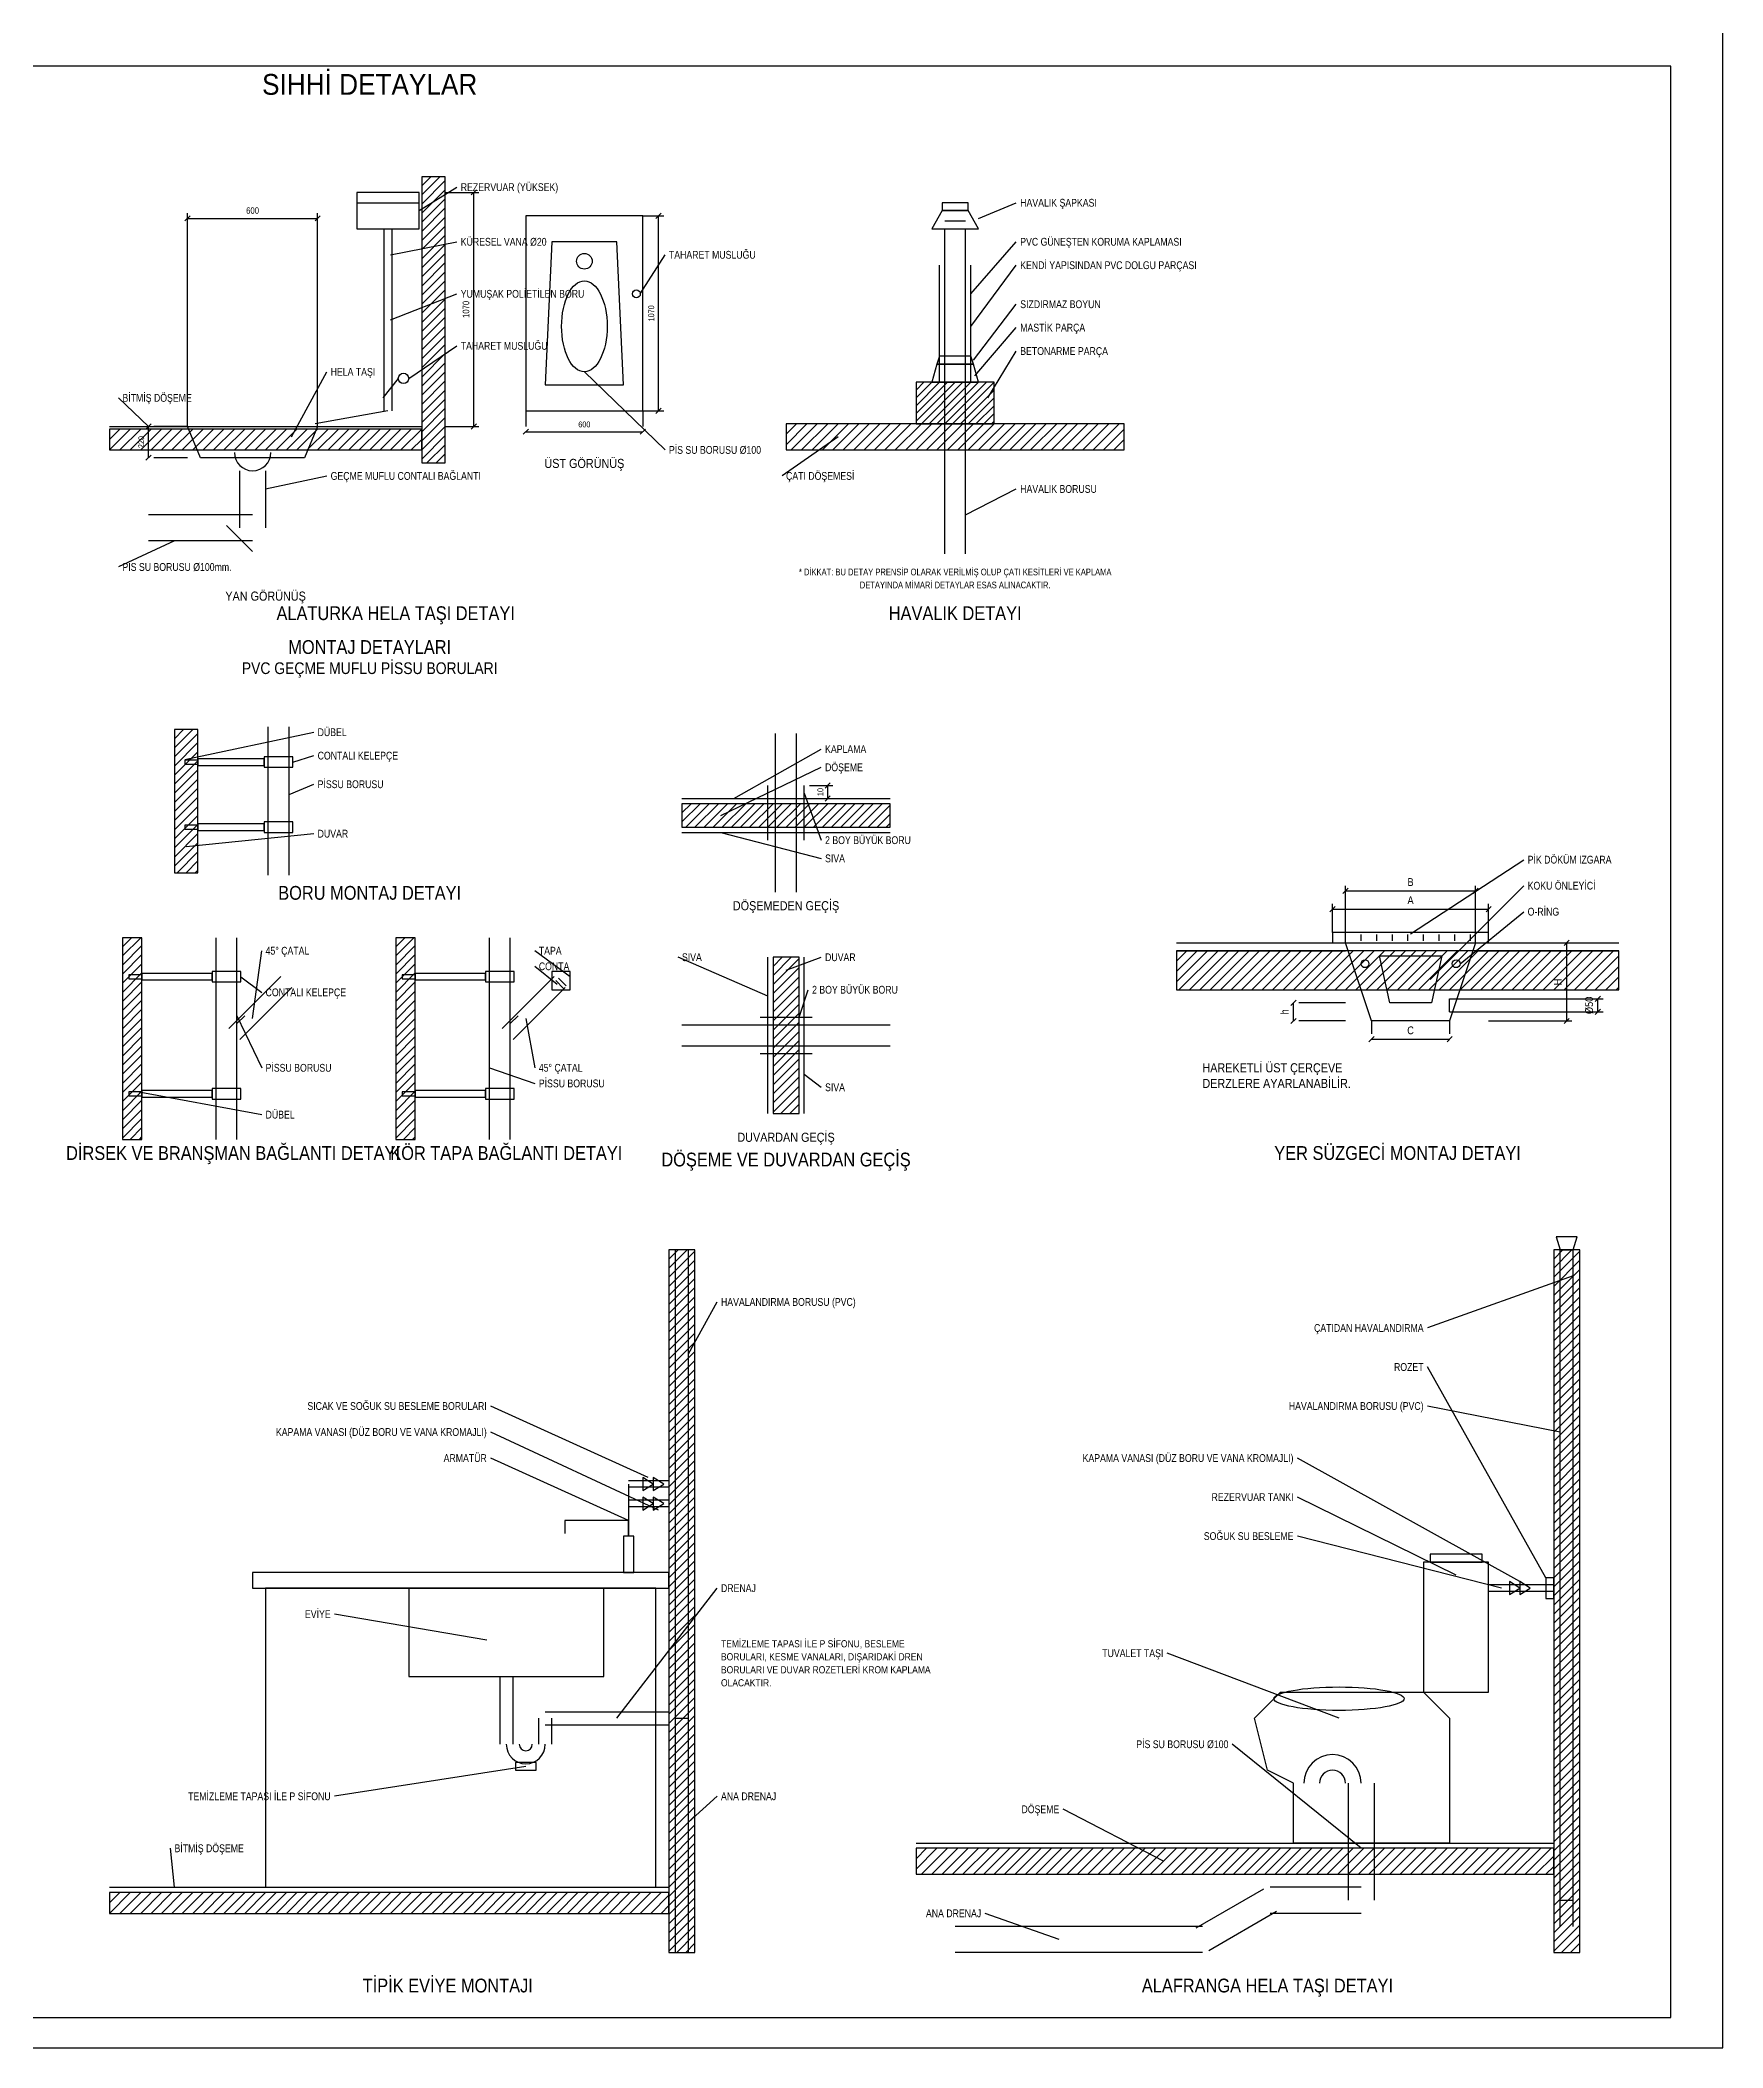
# Model space of a CAD drawing. Header units: centimetres. Extents: x 247352 to 270197, y -444050 to -441150.
# Drawn here: x 268904 to 270197, y -444050 to -442507 of the extents above; entities that cross this region are included whole.
import ezdxf
from ezdxf.enums import TextEntityAlignment as Align

# ---------------------------------------------------------------- set-up
doc = ezdxf.new("R2010")
doc.units = ezdxf.units.CM
for name, color, linetype in [('ROTAS-DETAY', 7, 'Continuous'), ('ROTAS-DETAY-BORU', 6, 'Continuous'), ('ROTAS-DETAY-OLCU', 3, 'Continuous'), ('ROTAS-DETAY-SU', 5, 'Continuous'), ('ROTAS-DETAY-TARAMA', 8, 'Continuous'), ('ROTAS-DETAY-YAZI', 7, 'Continuous'), ('ROTAS-PAFTA', 144, 'Continuous')]:
    doc.layers.add(name, color=color, linetype=linetype)
doc.styles.add('ROTAS', font='arial.ttf')

msp = doc.modelspace()

# ---------------------------------------------------------------- linework, layer by layer
at = {"layer": 'ROTAS-DETAY'}
for p, q in [((269147, -442631.6), (269195, -442631.6)), ((269599, -442645.6), (269615, -442645.6)), ((269179, -442766.6), (269167, -442781.6)), ((269171, -442791.6), (269115, -442801.6)), ((268957, -442803.6), (269197, -442803.6)), ((269047, -442879.6), (269067, -442899.6)), ((269397, -443089.6), (269557, -443089.6)), ((269397, -443115.6), (269557, -443115.6)), ((269777, -443200.6), (269907, -443200.6)), ((269907, -443199.1), (269907, -443194.1)), ((269919, -443199.1), (269919, -443194.1)), ((269931, -443199.1), (269931, -443194.1)), ((269943, -443199.1), (269943, -443194.1)), ((269955, -443199.1), (269955, -443194.1)), ((269967, -443199.1), (269967, -443194.1)), ((269979, -443199.1), (269979, -443194.1)), ((269991, -443199.1), (269991, -443194.1)), ((270003, -443199.1), (270003, -443194.1)), ((270007, -443200.6), (270117, -443200.6)), ((269463, -443331.6), (269463, -443211.6)), ((269491, -443331.6), (269491, -443211.6)), ((269777, -443206.6), (269907, -443206.6)), ((270007, -443206.6), (270117, -443206.6)), ((269300, -443229.6), (269306, -443235.6)), ((269302, -443227.6), (269308, -443233.6)), ((269987, -443253.6), (269987, -443243.6)), ((269055, -443262.6), (269061, -443256.6)), ((269055, -443278.6), (269055, -443262.6)), ((269265, -443262.6), (269271, -443256.6)), ((269265, -443278.6), (269265, -443262.6)), ((269187, -443696.6), (269337, -443696.6)), ((269392, -443796.6), (269402, -443796.6)), ((269577, -443892.6), (270067, -443892.6)), ((268957, -443926.6), (269387, -443926.6)), ((270072, -443936.6), (270082, -443936.6))]:
    msp.add_line(p, q, dxfattribs=at)
for points in [[(268157, -444026.6), (270157, -444026.6), (270157, -442526.6), (268157, -442526.6)], [(269197, -442831.6), (269215, -442831.6), (269215, -442611.6), (269197, -442611.6)], [(269147, -442651.6), (269195, -442651.6), (269195, -442623.6), (269147, -442623.6)], [(269597, -442637.6), (269617, -442637.6), (269617, -442631.6), (269597, -442631.6)], [(269277, -442791.6), (269367, -442791.6), (269367, -442641.6), (269277, -442641.6)], [(269589, -442651.6), (269625, -442651.6), (269617, -442637.6), (269597, -442637.6)], [(269292, -442771.6), (269352, -442771.6), (269347, -442661.6), (269297, -442661.6)], [(269593, -442755.6), (269621, -442755.6), (269619, -442749.6), (269595, -442749.6)], [(269577, -442801.6), (269637, -442801.6), (269637, -442769.6), (269577, -442769.6)], [(269589, -442769.6), (269625, -442769.6), (269621, -442755.6), (269593, -442755.6)], [(268957, -442821.6), (269197, -442821.6), (269197, -442805.6), (268957, -442805.6)], [(269017, -442803.6), (269117, -442803.6), (269107, -442827.6), (269027, -442827.6)], [(269477, -442821.6), (269737, -442821.6), (269737, -442801.6), (269477, -442801.6)], [(269007, -443146.6), (269025, -443146.6), (269025, -443036.6), (269007, -443036.6)], [(269015, -443063.1), (269025, -443063.1), (269025, -443060.1), (269015, -443060.1)], [(269025, -443064.1), (269076, -443064.1), (269076, -443059.1), (269025, -443059.1)], [(269076, -443065.6), (269098, -443065.6), (269098, -443057.6), (269076, -443057.6)], [(269397, -443111.6), (269557, -443111.6), (269557, -443093.6), (269397, -443093.6)], [(269015, -443113.1), (269025, -443113.1), (269025, -443110.1), (269015, -443110.1)], [(269025, -443114.1), (269076, -443114.1), (269076, -443109.1), (269025, -443109.1)], [(269076, -443115.6), (269098, -443115.6), (269098, -443107.6), (269076, -443107.6)], [(268967, -443351.6), (268982, -443351.6), (268982, -443196.6), (268967, -443196.6)], [(269177, -443351.6), (269192, -443351.6), (269192, -443196.6), (269177, -443196.6)], [(269897, -443200.6), (270017, -443200.6), (270017, -443192.6), (269897, -443192.6)], [(269907, -443200.6), (270007, -443200.6), (269987, -443260.6), (269927, -443260.6)], [(269467, -443331.6), (269487, -443331.6), (269487, -443211.6), (269467, -443211.6)], [(269777, -443236.6), (270117, -443236.6), (270117, -443206.6), (269777, -443206.6)], [(269933, -443210.6), (269981, -443210.6), (269973, -443246.6), (269941, -443246.6)], [(268972, -443228.1), (268982, -443228.1), (268982, -443225.1), (268972, -443225.1)], [(268982, -443229.1), (269036, -443229.1), (269036, -443224.1), (268982, -443224.1)], [(269036, -443230.6), (269058, -443230.6), (269058, -443222.6), (269036, -443222.6)], [(269182, -443228.1), (269192, -443228.1), (269192, -443225.1), (269182, -443225.1)], [(269192, -443229.1), (269246, -443229.1), (269246, -443224.1), (269192, -443224.1)], [(269246, -443230.6), (269268, -443230.6), (269268, -443222.6), (269246, -443222.6)], [(269297, -443236.6), (269311, -443236.6), (269311, -443222.6), (269297, -443222.6)], [(268972, -443318.1), (268982, -443318.1), (268982, -443315.1), (268972, -443315.1)], [(268982, -443319.1), (269036, -443319.1), (269036, -443314.1), (268982, -443314.1)], [(269036, -443320.6), (269058, -443320.6), (269058, -443312.6), (269036, -443312.6)], [(269182, -443318.1), (269192, -443318.1), (269192, -443315.1), (269182, -443315.1)], [(269192, -443319.1), (269246, -443319.1), (269246, -443314.1), (269192, -443314.1)], [(269246, -443320.6), (269268, -443320.6), (269268, -443312.6), (269246, -443312.6)], [(270072, -443436.6), (270082, -443436.6), (270085, -443426.6), (270069, -443426.6)], [(269387, -443976.6), (269407, -443976.6), (269407, -443436.6), (269387, -443436.6)], [(270067, -443976.6), (270087, -443976.6), (270087, -443436.6), (270067, -443436.6)], [(269367, -443621.6), (269375, -443616.6), (269367, -443611.6)], [(269375, -443621.6), (269383, -443616.6), (269375, -443611.6)], [(269367, -443636.6), (269375, -443631.6), (269367, -443626.6)], [(269375, -443636.6), (269383, -443631.6), (269375, -443626.6)], [(269352, -443684.6), (269360, -443684.6), (269360, -443656.6), (269352, -443656.6)], [(269967, -443776.6), (270017, -443776.6), (270017, -443676.6), (269967, -443676.6)], [(269972, -443676.6), (270012, -443676.6), (270012, -443670.6), (269972, -443670.6)], [(269067, -443696.6), (269387, -443696.6), (269387, -443684.6), (269067, -443684.6)], [(269077, -443926.6), (269377, -443926.6), (269377, -443696.6), (269077, -443696.6)], [(269187, -443764.6), (269337, -443764.6), (269337, -443696.6), (269187, -443696.6)], [(270033, -443701.6), (270041, -443696.6), (270033, -443691.6)], [(270041, -443701.6), (270049, -443696.6), (270041, -443691.6)], [(270061, -443704.6), (270067, -443704.6), (270067, -443688.6), (270061, -443688.6)], [(269867, -443892.6), (269867, -443846.6), (269847, -443836.6), (269837, -443796.6), (269857, -443776.6), (269967, -443776.6), (269987, -443796.6), (269987, -443892.6)], [(269269, -443836.6), (269285, -443836.6), (269285, -443830.6), (269269, -443830.6)], [(269577, -443916.6), (270067, -443916.6), (270067, -443896.6), (269577, -443896.6)], [(268957, -443946.6), (269387, -443946.6), (269387, -443930.6), (268957, -443930.6)]]:
    msp.add_lwpolyline(points, close=True, dxfattribs=at)
msp.add_lwpolyline([(269356, -443656.6), (269356, -443644.6), (269307, -443644.6), (269307, -443654.6)], dxfattribs=at)
for centre, radius in [((269322, -442676.6), 6), ((269362, -442701.6), 3), ((269183, -442766.6), 4), ((269922, -443216.6), 3), ((269992, -443216.6), 3)]:
    msp.add_circle(centre, radius, dxfattribs=at)
for centre, radius, start, end in [((269067, -442823.6), 14, 180, 360), ((269277, -443816.6), 15, 180, 360), ((269277, -443816.6), 5, 180, 360), ((269897, -443846.6), 22, 0, 180), ((269897, -443846.6), 10, 0, 180)]:
    msp.add_arc(centre, radius, start, end, dxfattribs=at)
for centre, major_axis, ratio in [((269322, -442726.6), (0, 35), 0.5), ((269902, -443781.6), (50, 0), 0.18)]:
    msp.add_ellipse(centre, major_axis=major_axis, ratio=ratio, dxfattribs=at)
at = {"layer": 'ROTAS-DETAY-BORU'}
for p, q in [((269168, -442651.6), (269168, -442791.6)), ((269174, -442651.6), (269174, -442791.6)), ((269599, -442901.6), (269599, -442651.6)), ((269615, -442901.6), (269615, -442651.6)), ((269595, -442769.6), (269595, -442679.6)), ((269619, -442769.6), (269619, -442679.6)), ((269057, -442837.6), (269057, -442881.6)), ((269077, -442837.6), (269077, -442881.6)), ((269067, -442871.6), (268987, -442871.6)), ((269067, -442891.6), (268987, -442891.6)), ((269079, -443148.6), (269079, -443034.6)), ((269095, -443148.6), (269095, -443034.6)), ((269469, -443161.6), (269469, -443039.6)), ((269485, -443161.6), (269485, -443039.6)), ((269463, -443121.6), (269463, -443079.6)), ((269491, -443121.6), (269491, -443079.6)), ((269039, -443351.6), (269039, -443196.6)), ((269055, -443351.6), (269055, -443196.6)), ((269249, -443351.6), (269249, -443196.6)), ((269265, -443351.6), (269265, -443196.6)), ((269048.8, -443266.4), (269088.8, -443226.4)), ((269258.8, -443266.4), (269298.8, -443226.4)), ((269057.2, -443274.8), (269097.2, -443234.8)), ((269267.2, -443274.8), (269307.2, -443234.8)), ((269987, -443243.6), (270087, -443243.6)), ((269397, -443263.6), (269557, -443263.6)), ((269457, -443257.6), (269497, -443257.6)), ((269987, -443253.6), (270087, -443253.6)), ((269397, -443279.6), (269557, -443279.6)), ((269457, -443285.6), (269497, -443285.6)), ((269392, -443976.6), (269392, -443436.6)), ((269402, -443976.6), (269402, -443436.6)), ((270072, -443956.6), (270072, -443436.6)), ((270082, -443956.6), (270082, -443436.6)), ((269257, -443764.6), (269257, -443816.6)), ((269267, -443764.6), (269267, -443816.6)), ((269287, -443816.6), (269287, -443796.6)), ((269292, -443791.6), (269387, -443791.6)), ((269292, -443801.6), (269387, -443801.6)), ((269297, -443816.6), (269297, -443796.6)), ((269909, -443846.6), (269909, -443936.6)), ((269929, -443846.6), (269929, -443936.6)), ((269844, -443927.9), (269792, -443957.9)), ((269919, -443926.6), (269849, -443926.6)), ((269797, -443956.6), (269607, -443956.6)), ((269854, -443945.3), (269802, -443975.3)), ((269919, -443946.6), (269849, -443946.6)), ((269797, -443976.6), (269607, -443976.6))]:
    msp.add_line(p, q, dxfattribs=at)
at = {"layer": 'ROTAS-DETAY-OLCU'}
for p, q in [((269195, -442637.6), (269224, -442619.6)), ((269215, -442623.6), (269241, -442623.6)), ((269235, -442625.6), (269239, -442621.6)), ((269237, -442803.6), (269237, -442623.6)), ((269625, -442643.6), (269654, -442631.6)), ((269015, -442645.6), (269019, -442641.6)), ((269017, -442803.6), (269017, -442639.6)), ((269017, -442643.6), (269117, -442643.6)), ((269115, -442645.6), (269119, -442641.6)), ((269117, -442803.6), (269117, -442639.6)), ((269367, -442641.6), (269383, -442641.6)), ((269377, -442643.6), (269381, -442639.6)), ((269379, -442791.6), (269379, -442641.6)), ((269173, -442671.6), (269224, -442661.6)), ((269619, -442701.6), (269654, -442661.6)), ((269365, -442701.6), (269384, -442671.6)), ((269619, -442726.6), (269654, -442679.6)), ((269173, -442721.6), (269224, -442701.6)), ((269621, -442752.6), (269654, -442709.6)), ((269622, -442764.6), (269654, -442727.6)), ((269187, -442766.6), (269224, -442741.6)), ((269632, -442781.6), (269654, -442745.6)), ((269097, -442811.6), (269124, -442761.6)), ((269322, -442761.6), (269384, -442821.6)), ((268987, -442803.6), (268964, -442781.6)), ((269277, -442791.6), (269277, -442803.6)), ((269367, -442791.6), (269367, -442803.6)), ((269367, -442791.6), (269383, -442791.6)), ((269377, -442793.6), (269381, -442789.6)), ((268985, -442805.6), (268989, -442801.6)), ((268987, -442827.6), (268987, -442803.6)), ((269017, -442803.6), (268991, -442803.6)), ((269215, -442803.6), (269241, -442803.6)), ((269235, -442805.6), (269239, -442801.6)), ((269275, -442809.6), (269279, -442805.6)), ((269277, -442807.6), (269367, -442807.6)), ((269365, -442809.6), (269369, -442805.6)), ((269517, -442811.6), (269474, -442841.6)), ((268985, -442829.6), (268989, -442825.6)), ((269017, -442827.6), (268991, -442827.6)), ((269077, -442851.6), (269124, -442841.6)), ((269615, -442871.6), (269654, -442851.6)), ((269007, -442891.6), (268964, -442911.6)), ((269015, -443059.6), (269114, -443038.6)), ((269098, -443061.6), (269114, -443056.6)), ((269437, -443089.6), (269504, -443051.6)), ((269095, -443086.6), (269114, -443078.6)), ((269427, -443102.6), (269504, -443065.6)), ((269507, -443081.6), (269511, -443077.6)), ((269491, -443085.6), (269504, -443121.6)), ((269495, -443079.6), (269513, -443079.6)), ((269495, -443089.6), (269513, -443089.6)), ((269507, -443091.6), (269511, -443087.6)), ((269509, -443089.6), (269509, -443079.6)), ((269016, -443126.6), (269114, -443116.6)), ((269427, -443115.6), (269504, -443135.6)), ((269957, -443193.6), (270044, -443136.6)), ((269897, -443192.6), (269897, -443170.6)), ((269905, -443162.6), (269909, -443158.6)), ((269907, -443200.6), (269907, -443156.6)), ((269907, -443160.6), (270007, -443160.6)), ((269972, -443228.6), (270044, -443156.6)), ((270005, -443162.6), (270009, -443158.6)), ((270007, -443200.6), (270007, -443156.6)), ((270017, -443192.6), (270017, -443170.6)), ((269895, -443176.6), (269899, -443172.6)), ((269897, -443174.6), (270017, -443174.6)), ((269995, -443216.6), (270044, -443176.6)), ((270015, -443176.6), (270019, -443172.6)), ((270017, -443200.6), (270081, -443200.6)), ((270075, -443202.6), (270079, -443198.6)), ((270077, -443260.6), (270077, -443200.6)), ((269067, -443258.6), (269074, -443206.6)), ((269311, -443226.6), (269284, -443206.6)), ((269463, -443241.6), (269394, -443211.6)), ((269477, -443221.6), (269504, -443211.6)), ((269058, -443226.6), (269074, -443238.6)), ((269301, -443232.6), (269284, -443218.6)), ((269487, -443257.6), (269494, -443236.6)), ((269865, -443248.6), (269869, -443244.6)), ((269867, -443260.6), (269867, -443246.6)), ((269907, -443246.6), (269871, -443246.6)), ((270087, -443243.6), (270105, -443243.6)), ((270099, -443245.6), (270103, -443241.6)), ((270101, -443253.6), (270101, -443243.6)), ((269055, -443256.6), (269074, -443296.6)), ((269277, -443258.6), (269284, -443296.6)), ((269865, -443262.6), (269869, -443258.6)), ((269907, -443260.6), (269871, -443260.6)), ((269927, -443260.6), (269927, -443270.6)), ((269987, -443260.6), (269987, -443270.6)), ((270017, -443260.6), (270081, -443260.6)), ((270075, -443262.6), (270079, -443258.6)), ((270087, -443253.6), (270105, -443253.6)), ((270099, -443255.6), (270103, -443251.6)), ((269925, -443276.6), (269929, -443272.6)), ((269927, -443274.6), (269987, -443274.6)), ((269985, -443276.6), (269989, -443272.6)), ((269249, -443296.6), (269284, -443308.6)), ((269491, -443301.6), (269504, -443311.6)), ((268977, -443314.6), (269074, -443332.6)), ((270082, -443456.6), (269970, -443496.6)), ((269402, -443516.6), (269424, -443476.6)), ((270061, -443688.6), (269970, -443526.6)), ((269371, -443611.6), (269250, -443556.6)), ((270072, -443576.6), (269970, -443556.6)), ((269379, -443636.6), (269250, -443576.6)), ((269356, -443644.6), (269250, -443596.6)), ((270041, -443691.6), (269870, -443596.6)), ((269992, -443686.6), (269870, -443626.6)), ((270027, -443696.6), (269870, -443656.6)), ((269347, -443796.6), (269424, -443696.6)), ((269247, -443736.6), (269130, -443716.6)), ((269902, -443796.6), (269770, -443746.6)), ((269919, -443896.6), (269820, -443816.6)), ((269277, -443833.6), (269130, -443856.6)), ((269402, -443876.6), (269424, -443856.6)), ((269767, -443906.6), (269690, -443866.6)), ((269007, -443926.6), (269004, -443896.6)), ((269687, -443966.6), (269630, -443946.6))]:
    msp.add_line(p, q, dxfattribs=at)
at = {"layer": 'ROTAS-DETAY-SU'}
for p, q in [((269387, -443614.1), (269356, -443614.1)), ((269356, -443616.6), (269356, -443656.6)), ((269387, -443619.1), (269356, -443619.1)), ((269387, -443629.1), (269356, -443629.1)), ((269356, -443631.6), (269356, -443656.6)), ((269387, -443634.1), (269356, -443634.1)), ((270067, -443694.1), (270017, -443694.1)), ((270067, -443699.1), (270017, -443699.1))]:
    msp.add_line(p, q, dxfattribs=at)
at = {"layer": 'ROTAS-DETAY-TARAMA'}
for p, q in [((269197, -442618.6), (269204, -442611.6)), ((269197, -442625.6), (269211, -442611.6)), ((269197, -442632.6), (269215, -442614.6)), ((269197, -442639.6), (269215, -442621.6)), ((269197, -442646.6), (269215, -442628.6)), ((269197, -442653.6), (269215, -442635.6)), ((269197, -442660.6), (269215, -442642.6)), ((269197, -442667.6), (269215, -442649.6)), ((269197, -442674.6), (269215, -442656.6)), ((269197, -442681.6), (269215, -442663.6)), ((269197, -442688.6), (269215, -442670.6)), ((269197, -442695.6), (269215, -442677.6)), ((269197, -442702.6), (269215, -442684.6)), ((269197, -442709.6), (269215, -442691.6)), ((269197, -442716.6), (269215, -442698.6)), ((269197, -442723.6), (269215, -442705.6)), ((269197, -442730.6), (269215, -442712.6)), ((269197, -442737.6), (269215, -442719.6)), ((269197, -442744.6), (269215, -442726.6)), ((269197, -442751.6), (269215, -442733.6)), ((269197, -442758.6), (269215, -442740.6)), ((269197, -442765.6), (269215, -442747.6)), ((269197, -442772.6), (269215, -442754.6)), ((269197, -442779.6), (269215, -442761.6)), ((269197, -442786.6), (269215, -442768.6)), ((269577, -442775.6), (269583, -442769.6)), ((269577, -442781.6), (269589, -442769.6)), ((269577, -442787.6), (269595, -442769.6)), ((269577, -442793.6), (269601, -442769.6)), ((269577, -442799.6), (269607, -442769.6)), ((269581, -442801.6), (269613, -442769.6)), ((269587, -442801.6), (269619, -442769.6)), ((269593, -442801.6), (269625, -442769.6)), ((269599, -442801.6), (269631, -442769.6)), ((269605, -442801.6), (269637, -442769.6)), ((269197, -442793.6), (269215, -442775.6)), ((269197, -442800.6), (269215, -442782.6)), ((269611, -442801.6), (269637, -442775.6)), ((269617, -442801.6), (269637, -442781.6)), ((269197, -442807.6), (269215, -442789.6)), ((269197, -442814.6), (269215, -442796.6)), ((269623, -442801.6), (269637, -442787.6)), ((269629, -442801.6), (269637, -442793.6)), ((269635, -442801.6), (269637, -442799.6)), ((268957, -442813.6), (268965, -442805.6)), ((268957, -442821.6), (268973, -442805.6)), ((268965, -442821.6), (268981, -442805.6)), ((268973, -442821.6), (268989, -442805.6)), ((268981, -442821.6), (268997, -442805.6)), ((268989, -442821.6), (269005, -442805.6)), ((268997, -442821.6), (269013, -442805.6)), ((269005, -442821.6), (269021, -442805.6)), ((269013, -442821.6), (269029, -442805.6)), ((269021, -442821.6), (269037, -442805.6)), ((269029, -442821.6), (269045, -442805.6)), ((269037, -442821.6), (269053, -442805.6)), ((269045, -442821.6), (269061, -442805.6)), ((269053, -442821.6), (269069, -442805.6)), ((269061, -442821.6), (269077, -442805.6)), ((269069, -442821.6), (269085, -442805.6)), ((269077, -442821.6), (269093, -442805.6)), ((269085, -442821.6), (269101, -442805.6)), ((269093, -442821.6), (269109, -442805.6)), ((269101, -442821.6), (269117, -442805.6)), ((269109, -442821.6), (269125, -442805.6)), ((269117, -442821.6), (269133, -442805.6)), ((269125, -442821.6), (269141, -442805.6)), ((269133, -442821.6), (269149, -442805.6)), ((269141, -442821.6), (269157, -442805.6)), ((269149, -442821.6), (269165, -442805.6)), ((269157, -442821.6), (269173, -442805.6)), ((269165, -442821.6), (269181, -442805.6)), ((269173, -442821.6), (269189, -442805.6)), ((269181, -442821.6), (269197, -442805.6)), ((269189, -442821.6), (269197, -442813.6)), ((269197, -442821.6), (269215, -442803.6)), ((269197, -442828.6), (269215, -442810.6)), ((269477, -442809.6), (269485, -442801.6)), ((269477, -442817.6), (269493, -442801.6)), ((269481, -442821.6), (269501, -442801.6)), ((269489, -442821.6), (269509, -442801.6)), ((269497, -442821.6), (269517, -442801.6)), ((269505, -442821.6), (269525, -442801.6)), ((269513, -442821.6), (269533, -442801.6)), ((269521, -442821.6), (269541, -442801.6)), ((269529, -442821.6), (269549, -442801.6)), ((269537, -442821.6), (269557, -442801.6)), ((269545, -442821.6), (269565, -442801.6)), ((269553, -442821.6), (269573, -442801.6)), ((269561, -442821.6), (269581, -442801.6)), ((269569, -442821.6), (269589, -442801.6)), ((269577, -442821.6), (269597, -442801.6)), ((269585, -442821.6), (269605, -442801.6)), ((269593, -442821.6), (269613, -442801.6)), ((269601, -442821.6), (269621, -442801.6)), ((269609, -442821.6), (269629, -442801.6)), ((269617, -442821.6), (269637, -442801.6)), ((269625, -442821.6), (269645, -442801.6)), ((269633, -442821.6), (269653, -442801.6)), ((269641, -442821.6), (269661, -442801.6)), ((269649, -442821.6), (269669, -442801.6)), ((269657, -442821.6), (269677, -442801.6)), ((269665, -442821.6), (269685, -442801.6)), ((269673, -442821.6), (269693, -442801.6)), ((269681, -442821.6), (269701, -442801.6)), ((269689, -442821.6), (269709, -442801.6)), ((269697, -442821.6), (269717, -442801.6)), ((269705, -442821.6), (269725, -442801.6)), ((269713, -442821.6), (269733, -442801.6)), ((269721, -442821.6), (269737, -442805.6)), ((269729, -442821.6), (269737, -442813.6)), ((269201, -442831.6), (269215, -442817.6)), ((269208, -442831.6), (269215, -442824.6)), ((269007, -443043.6), (269014, -443036.6)), ((269007, -443050.6), (269021, -443036.6)), ((269007, -443057.6), (269025, -443039.6)), ((269007, -443064.6), (269025, -443046.6)), ((269007, -443071.6), (269025, -443053.6)), ((269007, -443078.6), (269025, -443060.6)), ((269007, -443085.6), (269025, -443067.6)), ((269007, -443092.6), (269025, -443074.6)), ((269007, -443099.6), (269025, -443081.6)), ((269007, -443106.6), (269025, -443088.6)), ((269397, -443100.6), (269404, -443093.6)), ((269397, -443107.6), (269411, -443093.6)), ((269400, -443111.6), (269418, -443093.6)), ((269407, -443111.6), (269425, -443093.6)), ((269414, -443111.6), (269432, -443093.6)), ((269421, -443111.6), (269439, -443093.6)), ((269428, -443111.6), (269446, -443093.6)), ((269435, -443111.6), (269453, -443093.6)), ((269442, -443111.6), (269460, -443093.6)), ((269449, -443111.6), (269467, -443093.6)), ((269456, -443111.6), (269474, -443093.6)), ((269463, -443111.6), (269481, -443093.6)), ((269470, -443111.6), (269488, -443093.6)), ((269477, -443111.6), (269495, -443093.6)), ((269484, -443111.6), (269502, -443093.6)), ((269491, -443111.6), (269509, -443093.6)), ((269498, -443111.6), (269516, -443093.6)), ((269505, -443111.6), (269523, -443093.6)), ((269512, -443111.6), (269530, -443093.6)), ((269519, -443111.6), (269537, -443093.6)), ((269526, -443111.6), (269544, -443093.6)), ((269533, -443111.6), (269551, -443093.6)), ((269540, -443111.6), (269557, -443094.6)), ((269007, -443113.6), (269025, -443095.6)), ((269007, -443120.6), (269025, -443102.6)), ((269007, -443127.6), (269025, -443109.6)), ((269547, -443111.6), (269557, -443101.6)), ((269554, -443111.6), (269557, -443108.6)), ((269007, -443134.6), (269025, -443116.6)), ((269007, -443141.6), (269025, -443123.6)), ((269009, -443146.6), (269025, -443130.6)), ((269016, -443146.6), (269025, -443137.6)), ((269023, -443146.6), (269025, -443144.6)), ((268967, -443203.6), (268974, -443196.6)), ((268967, -443210.6), (268981, -443196.6)), ((268967, -443217.6), (268982, -443202.6)), ((269177, -443203.6), (269184, -443196.6)), ((269177, -443210.6), (269191, -443196.6)), ((269177, -443217.6), (269192, -443202.6)), ((268967, -443224.6), (268982, -443209.6)), ((268967, -443231.6), (268982, -443216.6)), ((269177, -443224.6), (269192, -443209.6)), ((269177, -443231.6), (269192, -443216.6)), ((269467, -443218.6), (269474, -443211.6)), ((269467, -443225.6), (269481, -443211.6)), ((269467, -443232.6), (269487, -443212.6)), ((269777, -443214.6), (269785, -443206.6)), ((269777, -443222.6), (269793, -443206.6)), ((269777, -443230.6), (269801, -443206.6)), ((269779, -443236.6), (269809, -443206.6)), ((269787, -443236.6), (269817, -443206.6)), ((269795, -443236.6), (269825, -443206.6)), ((269803, -443236.6), (269833, -443206.6)), ((269811, -443236.6), (269841, -443206.6)), ((269819, -443236.6), (269849, -443206.6)), ((269827, -443236.6), (269857, -443206.6)), ((269835, -443236.6), (269865, -443206.6)), ((269843, -443236.6), (269873, -443206.6)), ((269851, -443236.6), (269881, -443206.6)), ((269859, -443236.6), (269889, -443206.6)), ((269867, -443236.6), (269897, -443206.6)), ((269875, -443236.6), (269905, -443206.6)), ((269883, -443236.6), (269913, -443206.6)), ((269891, -443236.6), (269921, -443206.6)), ((269899, -443236.6), (269929, -443206.6)), ((269907, -443236.6), (269937, -443206.6)), ((269915, -443236.6), (269945, -443206.6)), ((269923, -443236.6), (269953, -443206.6)), ((269931, -443236.6), (269961, -443206.6)), ((269939, -443236.6), (269969, -443206.6)), ((269947, -443236.6), (269977, -443206.6)), ((269955, -443236.6), (269985, -443206.6)), ((269963, -443236.6), (269993, -443206.6)), ((269971, -443236.6), (270001, -443206.6)), ((269979, -443236.6), (270009, -443206.6)), ((269987, -443236.6), (270017, -443206.6)), ((269995, -443236.6), (270025, -443206.6)), ((270003, -443236.6), (270033, -443206.6)), ((270011, -443236.6), (270041, -443206.6)), ((270019, -443236.6), (270049, -443206.6)), ((270027, -443236.6), (270057, -443206.6)), ((270035, -443236.6), (270065, -443206.6)), ((270043, -443236.6), (270073, -443206.6)), ((270051, -443236.6), (270081, -443206.6)), ((270059, -443236.6), (270089, -443206.6)), ((270067, -443236.6), (270097, -443206.6)), ((270075, -443236.6), (270105, -443206.6)), ((270083, -443236.6), (270113, -443206.6)), ((270091, -443236.6), (270117, -443210.6)), ((268967, -443238.6), (268982, -443223.6)), ((268967, -443245.6), (268982, -443230.6)), ((269177, -443238.6), (269192, -443223.6)), ((269177, -443245.6), (269192, -443230.6)), ((269467, -443239.6), (269487, -443219.6)), ((269467, -443246.6), (269487, -443226.6)), ((269467, -443253.6), (269487, -443233.6)), ((270099, -443236.6), (270117, -443218.6)), ((270107, -443236.6), (270117, -443226.6)), ((268967, -443252.6), (268982, -443237.6)), ((268967, -443259.6), (268982, -443244.6)), ((269177, -443252.6), (269192, -443237.6)), ((269177, -443259.6), (269192, -443244.6)), ((269467, -443260.6), (269487, -443240.6)), ((269467, -443267.6), (269487, -443247.6)), ((270115, -443236.6), (270117, -443234.6)), ((268967, -443266.6), (268982, -443251.6)), ((268967, -443273.6), (268982, -443258.6)), ((269177, -443266.6), (269192, -443251.6)), ((269177, -443273.6), (269192, -443258.6)), ((269467, -443274.6), (269487, -443254.6)), ((269467, -443281.6), (269487, -443261.6)), ((268967, -443280.6), (268982, -443265.6)), ((268967, -443287.6), (268982, -443272.6)), ((268967, -443294.6), (268982, -443279.6)), ((269177, -443280.6), (269192, -443265.6)), ((269177, -443287.6), (269192, -443272.6)), ((269177, -443294.6), (269192, -443279.6)), ((269467, -443288.6), (269487, -443268.6)), ((269467, -443295.6), (269487, -443275.6)), ((268967, -443301.6), (268982, -443286.6)), ((268967, -443308.6), (268982, -443293.6)), ((269177, -443301.6), (269192, -443286.6)), ((269177, -443308.6), (269192, -443293.6)), ((269467, -443302.6), (269487, -443282.6)), ((269467, -443309.6), (269487, -443289.6)), ((268967, -443315.6), (268982, -443300.6)), ((268967, -443322.6), (268982, -443307.6)), ((269177, -443315.6), (269192, -443300.6)), ((269177, -443322.6), (269192, -443307.6)), ((269467, -443316.6), (269487, -443296.6)), ((269467, -443323.6), (269487, -443303.6)), ((269467, -443330.6), (269487, -443310.6)), ((268967, -443329.6), (268982, -443314.6)), ((268967, -443336.6), (268982, -443321.6)), ((269177, -443329.6), (269192, -443314.6)), ((269177, -443336.6), (269192, -443321.6)), ((269473, -443331.6), (269487, -443317.6)), ((269480, -443331.6), (269487, -443324.6)), ((268967, -443343.6), (268982, -443328.6)), ((268967, -443350.6), (268982, -443335.6)), ((269177, -443343.6), (269192, -443328.6)), ((269177, -443350.6), (269192, -443335.6)), ((269487, -443331.6), (269487, -443331.6)), ((268973, -443351.6), (268982, -443342.6)), ((268980, -443351.6), (268982, -443349.6)), ((269183, -443351.6), (269192, -443342.6)), ((269190, -443351.6), (269192, -443349.6)), ((269387, -443443.6), (269394, -443436.6)), ((269387, -443450.6), (269401, -443436.6)), ((269387, -443457.6), (269407, -443437.6)), ((269387, -443464.6), (269407, -443444.6)), ((270067, -443443.6), (270074, -443436.6)), ((270067, -443450.6), (270081, -443436.6)), ((270067, -443457.6), (270087, -443437.6)), ((270067, -443464.6), (270087, -443444.6)), ((269387, -443471.6), (269407, -443451.6)), ((269387, -443478.6), (269407, -443458.6)), ((270067, -443471.6), (270087, -443451.6)), ((270067, -443478.6), (270087, -443458.6)), ((269387, -443485.6), (269407, -443465.6)), ((269387, -443492.6), (269407, -443472.6)), ((269387, -443499.6), (269407, -443479.6)), ((270067, -443485.6), (270087, -443465.6)), ((270067, -443492.6), (270087, -443472.6)), ((270067, -443499.6), (270087, -443479.6)), ((269387, -443506.6), (269407, -443486.6)), ((269387, -443513.6), (269407, -443493.6)), ((270067, -443506.6), (270087, -443486.6)), ((270067, -443513.6), (270087, -443493.6)), ((269387, -443520.6), (269407, -443500.6)), ((269387, -443527.6), (269407, -443507.6)), ((270067, -443520.6), (270087, -443500.6)), ((270067, -443527.6), (270087, -443507.6)), ((269387, -443534.6), (269407, -443514.6)), ((269387, -443541.6), (269407, -443521.6)), ((270067, -443534.6), (270087, -443514.6)), ((270067, -443541.6), (270087, -443521.6)), ((269387, -443548.6), (269407, -443528.6)), ((269387, -443555.6), (269407, -443535.6)), ((270067, -443548.6), (270087, -443528.6)), ((270067, -443555.6), (270087, -443535.6)), ((269387, -443562.6), (269407, -443542.6)), ((269387, -443569.6), (269407, -443549.6)), ((269387, -443576.6), (269407, -443556.6)), ((270067, -443562.6), (270087, -443542.6)), ((270067, -443569.6), (270087, -443549.6)), ((270067, -443576.6), (270087, -443556.6)), ((269387, -443583.6), (269407, -443563.6)), ((269387, -443590.6), (269407, -443570.6)), ((270067, -443583.6), (270087, -443563.6)), ((270067, -443590.6), (270087, -443570.6)), ((269387, -443597.6), (269407, -443577.6)), ((269387, -443604.6), (269407, -443584.6)), ((270067, -443597.6), (270087, -443577.6)), ((270067, -443604.6), (270087, -443584.6)), ((269387, -443611.6), (269407, -443591.6)), ((269387, -443618.6), (269407, -443598.6)), ((270067, -443611.6), (270087, -443591.6)), ((270067, -443618.6), (270087, -443598.6)), ((269387, -443625.6), (269407, -443605.6)), ((269387, -443632.6), (269407, -443612.6)), ((270067, -443625.6), (270087, -443605.6)), ((270067, -443632.6), (270087, -443612.6)), ((269387, -443639.6), (269407, -443619.6)), ((269387, -443646.6), (269407, -443626.6)), ((269387, -443653.6), (269407, -443633.6)), ((270067, -443639.6), (270087, -443619.6)), ((270067, -443646.6), (270087, -443626.6)), ((270067, -443653.6), (270087, -443633.6)), ((269387, -443660.6), (269407, -443640.6)), ((269387, -443667.6), (269407, -443647.6)), ((270067, -443660.6), (270087, -443640.6)), ((270067, -443667.6), (270087, -443647.6)), ((269387, -443674.6), (269407, -443654.6)), ((269387, -443681.6), (269407, -443661.6)), ((270067, -443674.6), (270087, -443654.6)), ((270067, -443681.6), (270087, -443661.6)), ((269387, -443688.6), (269407, -443668.6)), ((269387, -443695.6), (269407, -443675.6)), ((270067, -443688.6), (270087, -443668.6)), ((270067, -443695.6), (270087, -443675.6)), ((269387, -443702.6), (269407, -443682.6)), ((269387, -443709.6), (269407, -443689.6)), ((269387, -443716.6), (269407, -443696.6)), ((270067, -443702.6), (270087, -443682.6)), ((270067, -443709.6), (270087, -443689.6)), ((270067, -443716.6), (270087, -443696.6)), ((269387, -443723.6), (269407, -443703.6)), ((269387, -443730.6), (269407, -443710.6)), ((270067, -443723.6), (270087, -443703.6)), ((270067, -443730.6), (270087, -443710.6)), ((269387, -443737.6), (269407, -443717.6)), ((269387, -443744.6), (269407, -443724.6)), ((270067, -443737.6), (270087, -443717.6)), ((270067, -443744.6), (270087, -443724.6)), ((269387, -443751.6), (269407, -443731.6)), ((269387, -443758.6), (269407, -443738.6)), ((270067, -443751.6), (270087, -443731.6)), ((270067, -443758.6), (270087, -443738.6)), ((269387, -443765.6), (269407, -443745.6)), ((269387, -443772.6), (269407, -443752.6)), ((270067, -443765.6), (270087, -443745.6)), ((270067, -443772.6), (270087, -443752.6)), ((269387, -443779.6), (269407, -443759.6)), ((269387, -443786.6), (269407, -443766.6)), ((269387, -443793.6), (269407, -443773.6)), ((270067, -443779.6), (270087, -443759.6)), ((270067, -443786.6), (270087, -443766.6)), ((270067, -443793.6), (270087, -443773.6)), ((269387, -443800.6), (269407, -443780.6)), ((269387, -443807.6), (269407, -443787.6)), ((270067, -443800.6), (270087, -443780.6)), ((270067, -443807.6), (270087, -443787.6)), ((269387, -443814.6), (269407, -443794.6)), ((269387, -443821.6), (269407, -443801.6)), ((270067, -443814.6), (270087, -443794.6)), ((270067, -443821.6), (270087, -443801.6)), ((269387, -443828.6), (269407, -443808.6)), ((269387, -443835.6), (269407, -443815.6)), ((270067, -443828.6), (270087, -443808.6)), ((270067, -443835.6), (270087, -443815.6)), ((269387, -443842.6), (269407, -443822.6)), ((269387, -443849.6), (269407, -443829.6)), ((270067, -443842.6), (270087, -443822.6)), ((270067, -443849.6), (270087, -443829.6)), ((269387, -443856.6), (269407, -443836.6)), ((269387, -443863.6), (269407, -443843.6)), ((269387, -443870.6), (269407, -443850.6)), ((270067, -443856.6), (270087, -443836.6)), ((270067, -443863.6), (270087, -443843.6)), ((270067, -443870.6), (270087, -443850.6)), ((269387, -443877.6), (269407, -443857.6)), ((269387, -443884.6), (269407, -443864.6)), ((270067, -443877.6), (270087, -443857.6)), ((270067, -443884.6), (270087, -443864.6)), ((269387, -443891.6), (269407, -443871.6)), ((269387, -443898.6), (269407, -443878.6)), ((270067, -443891.6), (270087, -443871.6)), ((270067, -443898.6), (270087, -443878.6)), ((269387, -443905.6), (269407, -443885.6)), ((269387, -443912.6), (269407, -443892.6)), ((269577, -443904.6), (269585, -443896.6)), ((269577, -443912.6), (269593, -443896.6)), ((269581, -443916.6), (269601, -443896.6)), ((269589, -443916.6), (269609, -443896.6)), ((269597, -443916.6), (269617, -443896.6)), ((269605, -443916.6), (269625, -443896.6)), ((269613, -443916.6), (269633, -443896.6)), ((269621, -443916.6), (269641, -443896.6)), ((269629, -443916.6), (269649, -443896.6)), ((269637, -443916.6), (269657, -443896.6)), ((269645, -443916.6), (269665, -443896.6)), ((269653, -443916.6), (269673, -443896.6)), ((269661, -443916.6), (269681, -443896.6)), ((269669, -443916.6), (269689, -443896.6)), ((269677, -443916.6), (269697, -443896.6)), ((269685, -443916.6), (269705, -443896.6)), ((269693, -443916.6), (269713, -443896.6)), ((269701, -443916.6), (269721, -443896.6)), ((269709, -443916.6), (269729, -443896.6)), ((269717, -443916.6), (269737, -443896.6)), ((269725, -443916.6), (269745, -443896.6)), ((269733, -443916.6), (269753, -443896.6)), ((269741, -443916.6), (269761, -443896.6)), ((269749, -443916.6), (269769, -443896.6)), ((269757, -443916.6), (269777, -443896.6)), ((269765, -443916.6), (269785, -443896.6)), ((269773, -443916.6), (269793, -443896.6)), ((269781, -443916.6), (269801, -443896.6)), ((269789, -443916.6), (269809, -443896.6)), ((269797, -443916.6), (269817, -443896.6)), ((269805, -443916.6), (269825, -443896.6)), ((269813, -443916.6), (269833, -443896.6)), ((269821, -443916.6), (269841, -443896.6)), ((269829, -443916.6), (269849, -443896.6)), ((269837, -443916.6), (269857, -443896.6)), ((269845, -443916.6), (269865, -443896.6)), ((269853, -443916.6), (269873, -443896.6)), ((269861, -443916.6), (269881, -443896.6)), ((269869, -443916.6), (269889, -443896.6)), ((269877, -443916.6), (269897, -443896.6)), ((269885, -443916.6), (269905, -443896.6)), ((269893, -443916.6), (269913, -443896.6)), ((269901, -443916.6), (269921, -443896.6)), ((269909, -443916.6), (269929, -443896.6)), ((269917, -443916.6), (269937, -443896.6)), ((269925, -443916.6), (269945, -443896.6)), ((269933, -443916.6), (269953, -443896.6)), ((269941, -443916.6), (269961, -443896.6)), ((269949, -443916.6), (269969, -443896.6)), ((269957, -443916.6), (269977, -443896.6)), ((269965, -443916.6), (269985, -443896.6)), ((269973, -443916.6), (269993, -443896.6)), ((269981, -443916.6), (270001, -443896.6)), ((269989, -443916.6), (270009, -443896.6)), ((269997, -443916.6), (270017, -443896.6)), ((270005, -443916.6), (270025, -443896.6)), ((270013, -443916.6), (270033, -443896.6)), ((270021, -443916.6), (270041, -443896.6)), ((270029, -443916.6), (270049, -443896.6)), ((270037, -443916.6), (270057, -443896.6)), ((270045, -443916.6), (270065, -443896.6)), ((270067, -443905.6), (270087, -443885.6)), ((270067, -443912.6), (270087, -443892.6)), ((269387, -443919.6), (269407, -443899.6)), ((269387, -443926.6), (269407, -443906.6)), ((270053, -443916.6), (270067, -443902.6)), ((270061, -443916.6), (270067, -443910.6)), ((270067, -443919.6), (270087, -443899.6)), ((270067, -443926.6), (270087, -443906.6)), ((269387, -443933.6), (269407, -443913.6)), ((269387, -443940.6), (269407, -443920.6)), ((269387, -443947.6), (269407, -443927.6)), ((270067, -443933.6), (270087, -443913.6)), ((270067, -443940.6), (270087, -443920.6)), ((270067, -443947.6), (270087, -443927.6)), ((268957, -443938.6), (268965, -443930.6)), ((268957, -443946.6), (268973, -443930.6)), ((268965, -443946.6), (268981, -443930.6)), ((268973, -443946.6), (268989, -443930.6)), ((268981, -443946.6), (268997, -443930.6)), ((268989, -443946.6), (269005, -443930.6)), ((268997, -443946.6), (269013, -443930.6)), ((269005, -443946.6), (269021, -443930.6)), ((269013, -443946.6), (269029, -443930.6)), ((269021, -443946.6), (269037, -443930.6)), ((269029, -443946.6), (269045, -443930.6)), ((269037, -443946.6), (269053, -443930.6)), ((269045, -443946.6), (269061, -443930.6)), ((269053, -443946.6), (269069, -443930.6)), ((269061, -443946.6), (269077, -443930.6)), ((269069, -443946.6), (269085, -443930.6)), ((269077, -443946.6), (269093, -443930.6)), ((269085, -443946.6), (269101, -443930.6)), ((269093, -443946.6), (269109, -443930.6)), ((269101, -443946.6), (269117, -443930.6)), ((269109, -443946.6), (269125, -443930.6)), ((269117, -443946.6), (269133, -443930.6)), ((269125, -443946.6), (269141, -443930.6)), ((269133, -443946.6), (269149, -443930.6)), ((269141, -443946.6), (269157, -443930.6)), ((269149, -443946.6), (269165, -443930.6)), ((269157, -443946.6), (269173, -443930.6)), ((269165, -443946.6), (269181, -443930.6)), ((269173, -443946.6), (269189, -443930.6)), ((269181, -443946.6), (269197, -443930.6)), ((269189, -443946.6), (269205, -443930.6)), ((269197, -443946.6), (269213, -443930.6)), ((269205, -443946.6), (269221, -443930.6)), ((269213, -443946.6), (269229, -443930.6)), ((269221, -443946.6), (269237, -443930.6)), ((269229, -443946.6), (269245, -443930.6)), ((269237, -443946.6), (269253, -443930.6)), ((269245, -443946.6), (269261, -443930.6)), ((269253, -443946.6), (269269, -443930.6)), ((269261, -443946.6), (269277, -443930.6)), ((269269, -443946.6), (269285, -443930.6)), ((269277, -443946.6), (269293, -443930.6)), ((269285, -443946.6), (269301, -443930.6)), ((269293, -443946.6), (269309, -443930.6)), ((269301, -443946.6), (269317, -443930.6)), ((269309, -443946.6), (269325, -443930.6)), ((269317, -443946.6), (269333, -443930.6)), ((269325, -443946.6), (269341, -443930.6)), ((269333, -443946.6), (269349, -443930.6)), ((269341, -443946.6), (269357, -443930.6)), ((269349, -443946.6), (269365, -443930.6)), ((269357, -443946.6), (269373, -443930.6)), ((269365, -443946.6), (269381, -443930.6)), ((269373, -443946.6), (269387, -443932.6)), ((269381, -443946.6), (269387, -443940.6)), ((269387, -443954.6), (269407, -443934.6)), ((269387, -443961.6), (269407, -443941.6)), ((270067, -443954.6), (270087, -443934.6)), ((270067, -443961.6), (270087, -443941.6)), ((269387, -443968.6), (269407, -443948.6)), ((269387, -443975.6), (269407, -443955.6)), ((270067, -443968.6), (270087, -443948.6)), ((270067, -443975.6), (270087, -443955.6)), ((269393, -443976.6), (269407, -443962.6)), ((269400, -443976.6), (269407, -443969.6)), ((270073, -443976.6), (270087, -443962.6)), ((270080, -443976.6), (270087, -443969.6)), ((269407, -443976.6), (269407, -443976.6)), ((270087, -443976.6), (270087, -443976.6))]:
    msp.add_line(p, q, dxfattribs=at)
at = {"layer": 'ROTAS-PAFTA'}
msp.add_lwpolyline([(268132, -444050), (270197, -444050), (270197, -441150), (268132, -441150)], close=True, dxfattribs=at)

# ---------------------------------------------------------------- texts
at = {"layer": 'ROTAS-DETAY-YAZI', "style": 'ROTAS', "width": 0.9}
msp.add_text('SIHHİ DETAYLAR', height=16, dxfattribs=at).set_placement((269157, -442532.6), align=Align.TOP_CENTER)
at = {"layer": 'ROTAS-DETAY-YAZI', "style": 'ROTAS'}
for s, height, width, p in [('REZERVUAR (YÜKSEK)', 6, 0.8, (269227, -442619.6)), ('HAVALIK ŞAPKASI', 6, 0.8, (269657, -442631.6)), ('KÜRESEL VANA Ø20', 6, 0.8, (269227, -442661.6)), ('PVC GÜNEŞTEN KORUMA KAPLAMASI', 6, 0.8, (269657, -442661.6)), ('TAHARET MUSLUĞU', 6, 0.8, (269387, -442671.6)), ('KENDİ YAPISINDAN PVC DOLGU PARÇASI', 6, 0.8, (269657, -442679.6)), ('YUMUŞAK POLİETİLEN BORU', 6, 0.8, (269227, -442701.6)), ('SIZDIRMAZ BOYUN', 6, 0.8, (269657, -442709.6)), ('MASTİK PARÇA', 6, 0.8, (269657, -442727.6)), ('TAHARET MUSLUĞU', 6, 0.8, (269227, -442741.6)), ('BETONARME PARÇA', 6, 0.8, (269657, -442745.6)), ('HELA TAŞI', 6, 0.8, (269127, -442761.6)), ('BİTMİŞ DÖŞEME', 6, 0.8, (268967, -442781.6)), ('PİS SU BORUSU Ø100', 6, 0.8, (269387, -442821.6)), ('GEÇME MUFLU CONTALI BAĞLANTI', 6, 0.8, (269127, -442841.6)), ('ÇATI DÖŞEMESİ', 6, 0.8, (269477, -442841.6)), ('HAVALIK BORUSU', 6, 0.8, (269657, -442851.6)), ('PİS SU BORUSU Ø100mm.', 6, 0.8, (268967, -442911.6)), ('DÜBEL', 6, 0.8, (269117, -443038.6)), ('CONTALI KELEPÇE', 6, 0.8, (269117, -443056.6)), ('KAPLAMA', 6, 0.8, (269507, -443051.6)), ('DÖŞEME', 6, 0.8, (269507, -443065.6)), ('PİSSU BORUSU', 6, 0.8, (269117, -443078.6)), ('DUVAR', 6, 0.8, (269117, -443116.6)), ('2 BOY BÜYÜK BORU', 6, 0.8, (269507, -443121.6)), ('SIVA', 6, 0.8, (269507, -443135.6)), ('PİK DÖKÜM IZGARA', 6, 0.8, (270047, -443136.6)), ('KOKU ÖNLEYİCİ', 6, 0.8, (270047, -443156.6)), ('O-RİNG', 6, 0.8, (270047, -443176.6)), ('45° ÇATAL', 6, 0.8, (269077, -443206.6)), ('TAPA', 6, 0.8, (269287, -443206.6)), ('CONTA', 6, 0.8, (269287, -443218.6)), ('SIVA', 6, 0.8, (269397, -443211.6)), ('DUVAR', 6, 0.8, (269507, -443211.6)), ('2 BOY BÜYÜK BORU', 6, 0.8, (269497, -443236.6)), ('CONTALI KELEPÇE', 6, 0.8, (269077, -443238.6)), ('PİSSU BORUSU', 6, 0.8, (269077, -443296.6)), ('45° ÇATAL', 6, 0.8, (269287, -443296.6)), ('HAREKETLİ ÜST ÇERÇEVE', 7, 0.85, (269797, -443296.6)), ('PİSSU BORUSU', 6, 0.8, (269287, -443308.6)), ('SIVA', 6, 0.8, (269507, -443311.6)), ('DERZLERE AYARLANABİLİR.', 7, 0.85, (269797, -443308.6)), ('DÜBEL', 6, 0.8, (269077, -443332.6)), ('HAVALANDIRMA BORUSU (PVC)', 6, 0.8, (269427, -443476.6)), ('DRENAJ', 6, 0.8, (269427, -443696.6)), ('ANA DRENAJ', 6, 0.8, (269427, -443856.6)), ('BİTMİŞ DÖŞEME', 6, 0.8, (269007, -443896.6))]:
    msp.add_text(s, height=height, dxfattribs=dict(at, width=width)).set_placement(p, align=Align.MIDDLE_LEFT)
for s, height, width, p in [('600', 5, 0.85, (269067, -442641.6)), ('600', 4.5, 0.85, (269322, -442805.6)), ('ÜST GÖRÜNÜŞ', 7, 0.85, (269322, -442837.6)), ('* DİKKAT: BU DETAY PRENSİP OLARAK VERİLMİŞ OLUP ÇATI KESİTLERİ VE KAPLAMA', 5.2, 0.8, (269607, -442919.6)), ('DETAYINDA MİMARİ DETAYLAR ESAS ALINACAKTIR.', 5.2, 0.8, (269607, -442929.6)), ('YAN GÖRÜNÜŞ', 7, 0.85, (269077, -442939.6)), ('ALATURKA HELA TAŞI DETAYI', 10.6, 0.85, (269177, -442955.6)), ('HAVALIK DETAYI', 10.6, 0.85, (269607, -442955.6)), ('MONTAJ DETAYLARI', 10.6, 0.85, (269157, -442981.6)), ('PVC GEÇME MUFLU PİSSU BORULARI', 9, 0.85, (269157, -442996.6)), ('B', 6, 0.85, (269957, -443158.6)), ('BORU MONTAJ DETAYI', 10.6, 0.85, (269157, -443170.6)), ('DÖŞEMEDEN GEÇİŞ', 7, 0.85, (269477, -443177.6)), ('A', 6, 0.85, (269957, -443172.6)), ('C', 6, 0.85, (269957, -443272.6)), ('DİRSEK VE BRANŞMAN BAĞLANTI DETAYI', 10.6, 0.85, (269052, -443370.6)), ('KÖR TAPA BAĞLANTI DETAYI', 10.6, 0.85, (269262, -443370.6)), ('DUVARDAN GEÇİŞ', 7, 0.85, (269477, -443355.6)), ('YER SÜZGECİ MONTAJ DETAYI', 10.6, 0.85, (269947, -443370.6)), ('DÖŞEME VE DUVARDAN GEÇİŞ', 10.6, 0.85, (269477, -443375.6)), ('TİPİK EVİYE MONTAJI', 10.6, 0.85, (269217, -444010.6)), ('ALAFRANGA HELA TAŞI DETAYI', 10.6, 0.85, (269847, -444010.6))]:
    msp.add_text(s, height=height, dxfattribs=dict(at, width=width)).set_placement(p, align=Align.BOTTOM_CENTER)
at = {"layer": 'ROTAS-DETAY-YAZI', "style": 'ROTAS', "width": 0.85}
for s, height, p in [('1070', 5, (269235, -442713.6)), ('1070', 4.5, (269377, -442716.6)), ('220', 4.5, (268985, -442815.6)), ('10', 4.5, (269507, -443084.6)), ('H', 6, (270075, -443230.6)), ('Ø50', 6, (270099, -443248.6)), ('h', 6, (269865, -443253.6))]:
    msp.add_text(s, height=height, rotation=90, dxfattribs=at).set_placement(p, align=Align.BOTTOM_CENTER)
at = {"layer": 'ROTAS-DETAY-YAZI', "style": 'ROTAS', "width": 0.8}
for s, p in [('ÇATIDAN HAVALANDIRMA', (269967, -443496.6)), ('ROZET', (269967, -443526.6)), ('SICAK VE SOĞUK SU BESLEME BORULARI', (269247, -443556.6)), ('HAVALANDIRMA BORUSU (PVC)', (269967, -443556.6)), ('KAPAMA VANASI (DÜZ BORU VE VANA KROMAJLI)', (269247, -443576.6)), ('ARMATÜR', (269247, -443596.6)), ('KAPAMA VANASI (DÜZ BORU VE VANA KROMAJLI)', (269867, -443596.6)), ('REZERVUAR TANKI', (269867, -443626.6)), ('SOĞUK SU BESLEME', (269867, -443656.6)), ('EVİYE', (269127, -443716.6)), ('TUVALET TAŞI', (269767, -443746.6)), ('PİS SU BORUSU Ø100', (269817, -443816.6)), ('TEMİZLEME TAPASI İLE P SİFONU', (269127, -443856.6)), ('DÖŞEME', (269687, -443866.6)), ('ANA DRENAJ', (269627, -443946.6))]:
    msp.add_text(s, height=6, dxfattribs=at).set_placement(p, align=Align.MIDDLE_RIGHT)
at = {"layer": 'ROTAS-DETAY-YAZI', "style": 'ROTAS', "width": 0.85}
for s, p in [('TEMİZLEME TAPASI İLE P SİFONU, BESLEME', (269427, -443736.6)), ('BORULARI, KESME VANALARI, DIŞARIDAKİ DREN', (269427, -443746.6)), ('BORULARI VE DUVAR ROZETLERİ KROM KAPLAMA', (269427, -443756.6)), ('OLACAKTIR.', (269427, -443766.6))]:
    msp.add_text(s, height=5.5, dxfattribs=at).set_placement(p, align=Align.TOP_LEFT)

doc.saveas('drawing.dxf')
